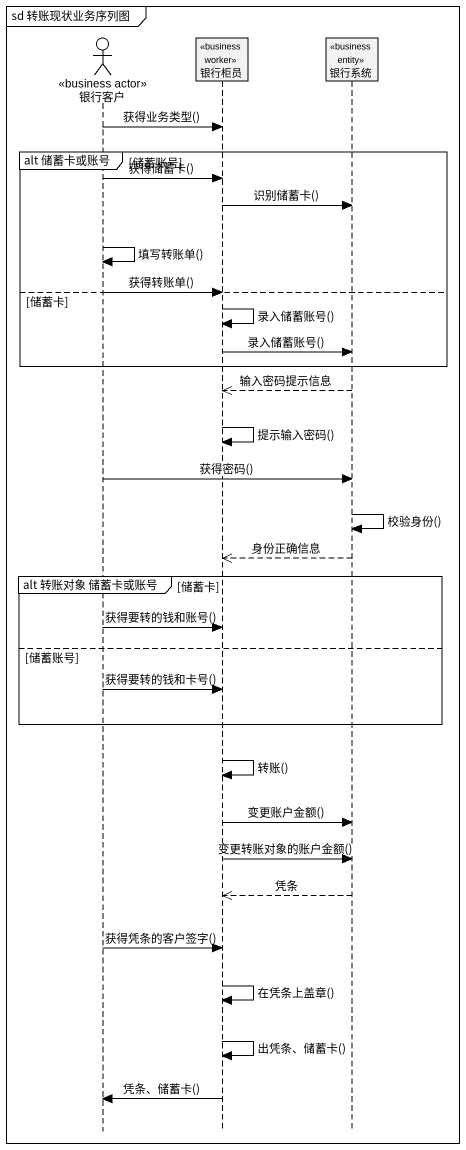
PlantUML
@startuml
mainframe sd 转账现状业务序列图
hide footbox
actor 银行客户 <<business actor>>
participant 银行柜员 <<business worker>>
participant 银行系统 <<business entity>>

银行客户 -> 银行柜员 : 获得业务类型()
group alt 储蓄卡或账号 [储蓄账号]
  银行客户 -> 银行柜员 : 获得储蓄卡()
  银行柜员 -> 银行系统 : 识别储蓄卡()
  银行客户 -> 银行客户 : 填写转账单()
else 储蓄卡
  银行客户 -> 银行柜员 : 获得转账单()
  银行柜员 -> 银行柜员 : 录入储蓄账号()
  银行柜员 -> 银行系统 : 录入储蓄账号()
end
银行系统 -->> 银行柜员 : 输入密码提示信息
银行柜员 -> 银行柜员 : 提示输入密码()
银行客户 -> 银行系统 : 获得密码()
银行系统 -> 银行系统 : 校验身份()
银行系统 -->> 银行柜员 : 身份正确信息
group alt 转账对象 储蓄卡或账号 [储蓄卡]
  银行客户 -> 银行柜员 : 获得要转的钱和账号()
else 储蓄账号
  银行客户 -> 银行柜员 : 获得要转的钱和卡号()
end
银行柜员 -> 银行柜员 : 转账()
银行柜员 -> 银行系统 : 变更账户金额()
银行柜员 -> 银行系统 : 变更转账对象的账户金额()
银行系统 -->> 银行柜员 : 凭条
银行客户 -> 银行柜员 : 获得凭条的客户签字()
银行柜员 -> 银行柜员 : 在凭条上盖章()
银行柜员 -> 银行柜员 : 出凭条、储蓄卡()
银行柜员 -> 银行客户 : 凭条、储蓄卡()
@enduml
